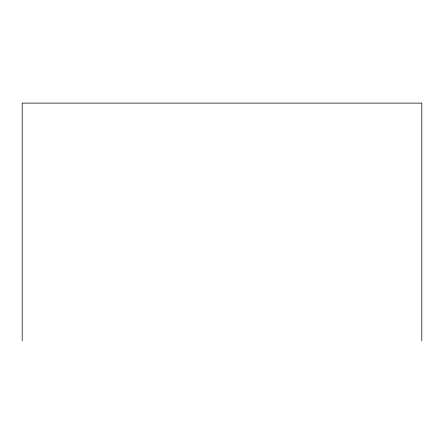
<?xml version="1.0" encoding="UTF-8"?>
<svg xmlns="http://www.w3.org/2000/svg" width="444" height="444" viewBox="0 0 444 444"><rect width="100%" height="100%" fill="white"/><g stroke="black" fill="none" stroke-linecap="round" stroke-linejoin="round"><path stroke-width="0.67" d="M421.8 340.892L421.8 103.108L22.2 103.108L22.2 340.892"/></g></svg>
